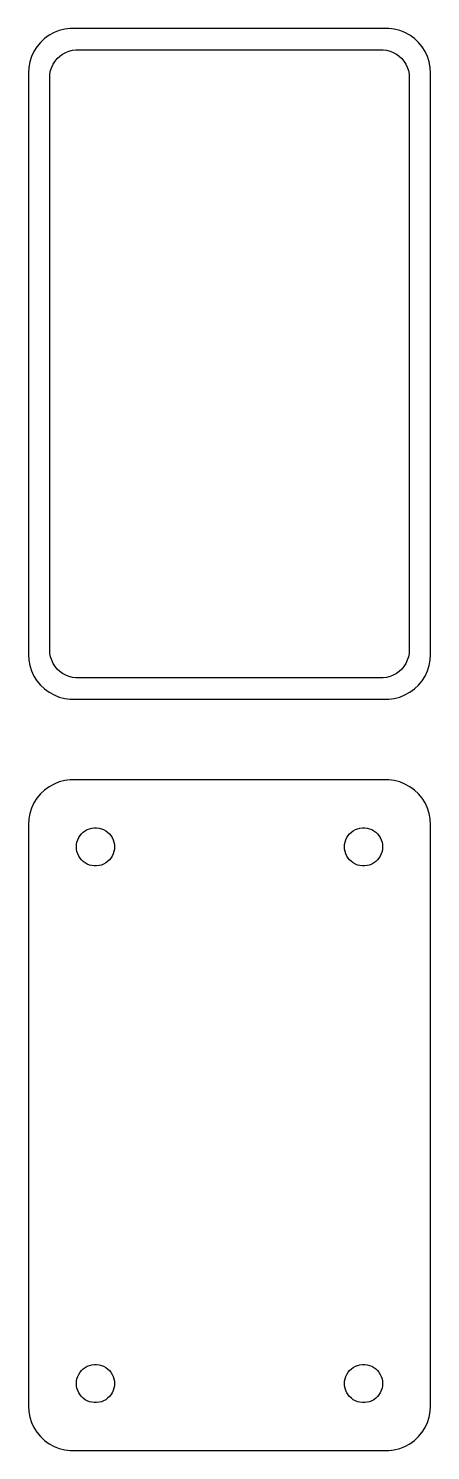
# Model space of a CAD drawing. Header units: metres. Extents: x -22 to 22, y 131 to 289.
import ezdxf

# ---------------------------------------------------------------- set-up
doc = ezdxf.new("R2010")
doc.units = ezdxf.units.M

msp = doc.modelspace()

# ---------------------------------------------------------------- linework, layer by layer
for p, q in [((-18.4369, 289.411), (-19.0451, 289.255)), ((-17.8139, 289.49), (-18.4369, 289.411)), ((17.8139, 289.49), (-17.8139, 289.49)), ((18.4369, 289.411), (17.8139, 289.49)), ((19.0451, 289.255), (18.4369, 289.411)), ((-21.1448, 287.923), (-21.5451, 287.439)), ((-20.6871, 288.353), (-21.1448, 287.923)), ((-20.1791, 288.722), (-20.6871, 288.353)), ((-19.6289, 289.024), (-20.1791, 288.722)), ((-19.0451, 289.255), (-19.6289, 289.024)), ((19.6289, 289.024), (19.0451, 289.255)), ((20.1791, 288.722), (19.6289, 289.024)), ((20.6871, 288.353), (20.1791, 288.722)), ((21.1448, 287.923), (20.6871, 288.353)), ((21.5451, 287.439), (21.1448, 287.923)), ((-22.1489, 286.341), (-22.3429, 285.743)), ((-21.8815, 286.909), (-22.1489, 286.341)), ((-21.5451, 287.439), (-21.8815, 286.909)), ((-19.2692, 286.131), (-18.9842, 286.399)), ((-18.9842, 286.399), (-18.668, 286.628)), ((-18.668, 286.628), (-18.3254, 286.817)), ((-18.3254, 286.817), (-17.9619, 286.961)), ((-17.9619, 286.961), (-17.5833, 287.058)), ((-17.5833, 287.058), (-17.1954, 287.107)), ((-17.1954, 287.107), (17.1954, 287.107)), ((17.1954, 287.107), (17.5833, 287.058)), ((17.5833, 287.058), (17.9619, 286.961)), ((17.9619, 286.961), (18.3254, 286.817)), ((18.3254, 286.817), (18.668, 286.628)), ((18.668, 286.628), (18.9842, 286.399)), ((18.9842, 286.399), (19.2692, 286.131)), ((21.8815, 286.909), (21.5451, 287.439)), ((22.1489, 286.341), (21.8815, 286.909)), ((22.3429, 285.743), (22.1489, 286.341)), ((-22.4606, 285.127), (-22.5, 284.5)), ((-22.3429, 285.743), (-22.4606, 285.127)), ((-20.0884, 284.39), (-20.0151, 284.774)), ((-20.0151, 284.774), (-19.8943, 285.146)), ((-19.8943, 285.146), (-19.7279, 285.5)), ((-19.7279, 285.5), (-19.5184, 285.83)), ((-19.5184, 285.83), (-19.2692, 286.131)), ((19.2692, 286.131), (19.5184, 285.83)), ((19.5184, 285.83), (19.7279, 285.5)), ((19.7279, 285.5), (19.8943, 285.146)), ((19.8943, 285.146), (20.0151, 284.774)), ((20.0151, 284.774), (20.0884, 284.39)), ((22.4606, 285.127), (22.3429, 285.743)), ((22.5, 284.5), (22.4606, 285.127)), ((-22.5, 284.5), (-22.5, 219.5)), ((-20.1129, 284), (-20.0884, 284.39)), ((-20.1129, 220), (-20.1129, 284)), ((20.0884, 284.39), (20.1129, 284)), ((20.1129, 284), (20.1129, 220)), ((22.5, 219.5), (22.5, 284.5)), ((-22.5, 219.5), (-22.4606, 218.873)), ((-20.0884, 219.61), (-20.1129, 220)), ((-20.0151, 219.226), (-20.0884, 219.61)), ((20.0884, 219.61), (20.0151, 219.226)), ((20.1129, 220), (20.0884, 219.61)), ((22.4606, 218.873), (22.5, 219.5)), ((-22.4606, 218.873), (-22.3429, 218.257)), ((-22.3429, 218.257), (-22.1489, 217.659)), ((-19.8943, 218.854), (-20.0151, 219.226)), ((-19.7279, 218.5), (-19.8943, 218.854)), ((-19.5184, 218.17), (-19.7279, 218.5)), ((-19.2692, 217.869), (-19.5184, 218.17)), ((-18.9842, 217.601), (-19.2692, 217.869)), ((19.2692, 217.869), (18.9842, 217.601)), ((19.5184, 218.17), (19.2692, 217.869)), ((19.7279, 218.5), (19.5184, 218.17)), ((19.8943, 218.854), (19.7279, 218.5)), ((20.0151, 219.226), (19.8943, 218.854)), ((22.1489, 217.659), (22.3429, 218.257)), ((22.3429, 218.257), (22.4606, 218.873)), ((-22.1489, 217.659), (-21.8815, 217.091)), ((-21.8815, 217.091), (-21.5451, 216.561)), ((-21.5451, 216.561), (-21.1448, 216.077)), ((-18.668, 217.372), (-18.9842, 217.601)), ((-18.3254, 217.183), (-18.668, 217.372)), ((-17.9619, 217.039), (-18.3254, 217.183)), ((-17.5833, 216.942), (-17.9619, 217.039)), ((-17.1954, 216.893), (-17.5833, 216.942)), ((17.1954, 216.893), (-17.1954, 216.893)), ((17.5833, 216.942), (17.1954, 216.893)), ((17.9619, 217.039), (17.5833, 216.942)), ((18.3254, 217.183), (17.9619, 217.039)), ((18.668, 217.372), (18.3254, 217.183)), ((18.9842, 217.601), (18.668, 217.372)), ((21.1448, 216.077), (21.5451, 216.561)), ((21.5451, 216.561), (21.8815, 217.091)), ((21.8815, 217.091), (22.1489, 217.659)), ((-21.1448, 216.077), (-20.6871, 215.647)), ((-20.6871, 215.647), (-20.1791, 215.278)), ((-20.1791, 215.278), (-19.6289, 214.976)), ((-19.6289, 214.976), (-19.0451, 214.745)), ((-19.0451, 214.745), (-18.4369, 214.589)), ((18.4369, 214.589), (19.0451, 214.745)), ((19.0451, 214.745), (19.6289, 214.976)), ((19.6289, 214.976), (20.1791, 215.278)), ((20.1791, 215.278), (20.6871, 215.647)), ((20.6871, 215.647), (21.1448, 216.077)), ((-18.4369, 214.589), (-17.8139, 214.51)), ((-17.8139, 214.51), (17.8139, 214.51)), ((17.8139, 214.51), (18.4369, 214.589)), ((-19.0451, 205.255), (-19.6289, 205.024)), ((-18.4369, 205.411), (-19.0451, 205.255)), ((-17.8139, 205.49), (-18.4369, 205.411)), ((17.8139, 205.49), (-17.8139, 205.49)), ((18.4369, 205.411), (17.8139, 205.49)), ((19.0451, 205.255), (18.4369, 205.411)), ((19.6289, 205.024), (19.0451, 205.255)), ((-21.1448, 203.923), (-21.5451, 203.439)), ((-20.6871, 204.353), (-21.1448, 203.923)), ((-20.1791, 204.722), (-20.6871, 204.353)), ((-19.6289, 205.024), (-20.1791, 204.722)), ((20.1791, 204.722), (19.6289, 205.024)), ((20.6871, 204.353), (20.1791, 204.722)), ((21.1448, 203.923), (20.6871, 204.353)), ((21.5451, 203.439), (21.1448, 203.923)), ((-22.1489, 202.341), (-22.3429, 201.743)), ((-21.8815, 202.909), (-22.1489, 202.341)), ((-21.5451, 203.439), (-21.8815, 202.909)), ((21.8815, 202.909), (21.5451, 203.439)), ((22.1489, 202.341), (21.8815, 202.909)), ((22.3429, 201.743), (22.1489, 202.341)), ((-22.4606, 201.127), (-22.5, 200.5)), ((-22.5, 200.5), (-22.5, 135.5)), ((-22.3429, 201.743), (-22.4606, 201.127)), ((22.4606, 201.127), (22.3429, 201.743)), ((22.5, 200.5), (22.4606, 201.127)), ((22.5, 135.5), (22.5, 200.5)), ((-17.0682, 198.531), (-16.9853, 198.786)), ((-16.9853, 198.786), (-16.8712, 199.029)), ((-16.8712, 199.029), (-16.7275, 199.255)), ((-16.7275, 199.255), (-16.5565, 199.462)), ((-16.5565, 199.462), (-16.3611, 199.645)), ((-16.3611, 199.645), (-16.1441, 199.803)), ((-16.1441, 199.803), (-15.9091, 199.932)), ((-15.9091, 199.932), (-15.6598, 200.031)), ((-15.6598, 200.031), (-15.4001, 200.097)), ((-15.4001, 200.097), (-15.1341, 200.131)), ((-15.1341, 200.131), (-14.8659, 200.131)), ((-14.8659, 200.131), (-14.5999, 200.097)), ((-14.5999, 200.097), (-14.3401, 200.031)), ((-14.3401, 200.031), (-14.0908, 199.932)), ((-14.0908, 199.932), (-13.8559, 199.803)), ((-13.8559, 199.803), (-13.6389, 199.645)), ((-13.6389, 199.645), (-13.4434, 199.462)), ((-13.4434, 199.462), (-13.2725, 199.255)), ((-13.2725, 199.255), (-13.1288, 199.029)), ((-13.1288, 199.029), (-13.0146, 198.786)), ((-13.0146, 198.786), (-12.9318, 198.531)), ((12.9318, 198.531), (13.0146, 198.786)), ((13.0146, 198.786), (13.1288, 199.029)), ((13.1288, 199.029), (13.2725, 199.255)), ((13.2725, 199.255), (13.4434, 199.462)), ((13.4434, 199.462), (13.6389, 199.645)), ((13.6389, 199.645), (13.8559, 199.803)), ((13.8559, 199.803), (14.0908, 199.932)), ((14.0908, 199.932), (14.3401, 200.031)), ((14.3401, 200.031), (14.5999, 200.097)), ((14.5999, 200.097), (14.8659, 200.131)), ((14.8659, 200.131), (15.1341, 200.131)), ((15.1341, 200.131), (15.4001, 200.097)), ((15.4001, 200.097), (15.6598, 200.031)), ((15.6598, 200.031), (15.9091, 199.932)), ((15.9091, 199.932), (16.1441, 199.803)), ((16.1441, 199.803), (16.3611, 199.645)), ((16.3611, 199.645), (16.5565, 199.462)), ((16.5565, 199.462), (16.7275, 199.255)), ((16.7275, 199.255), (16.8712, 199.029)), ((16.8712, 199.029), (16.9853, 198.786)), ((16.9853, 198.786), (17.0682, 198.531)), ((-17.1353, 198), (-17.1185, 198.268)), ((-17.1185, 197.732), (-17.1353, 198)), ((-17.1185, 198.268), (-17.0682, 198.531)), ((-17.0682, 197.469), (-17.1185, 197.732)), ((-16.9853, 197.214), (-17.0682, 197.469)), ((-16.8712, 196.971), (-16.9853, 197.214)), ((-13.0146, 197.214), (-13.1288, 196.971)), ((-12.9318, 197.469), (-13.0146, 197.214)), ((-12.9318, 198.531), (-12.8815, 198.268)), ((-12.8815, 197.732), (-12.9318, 197.469)), ((-12.8815, 198.268), (-12.8647, 198)), ((-12.8647, 198), (-12.8815, 197.732)), ((12.8647, 198), (12.8815, 198.268)), ((12.8815, 197.732), (12.8647, 198)), ((12.8815, 198.268), (12.9318, 198.531)), ((12.9318, 197.469), (12.8815, 197.732)), ((13.0146, 197.214), (12.9318, 197.469)), ((13.1288, 196.971), (13.0146, 197.214)), ((16.9853, 197.214), (16.8712, 196.971)), ((17.0682, 197.469), (16.9853, 197.214)), ((17.0682, 198.531), (17.1185, 198.268)), ((17.1185, 197.732), (17.0682, 197.469)), ((17.1185, 198.268), (17.1353, 198)), ((17.1353, 198), (17.1185, 197.732)), ((-16.7275, 196.745), (-16.8712, 196.971)), ((-16.5565, 196.538), (-16.7275, 196.745)), ((-16.3611, 196.355), (-16.5565, 196.538)), ((-16.1441, 196.197), (-16.3611, 196.355)), ((-15.9091, 196.068), (-16.1441, 196.197)), ((-15.6598, 195.969), (-15.9091, 196.068)), ((-15.4001, 195.903), (-15.6598, 195.969)), ((-15.1341, 195.869), (-15.4001, 195.903)), ((-14.8659, 195.869), (-15.1341, 195.869)), ((-14.5999, 195.903), (-14.8659, 195.869)), ((-14.3401, 195.969), (-14.5999, 195.903)), ((-14.0908, 196.068), (-14.3401, 195.969)), ((-13.8559, 196.197), (-14.0908, 196.068)), ((-13.6389, 196.355), (-13.8559, 196.197)), ((-13.4434, 196.538), (-13.6389, 196.355)), ((-13.2725, 196.745), (-13.4434, 196.538)), ((-13.1288, 196.971), (-13.2725, 196.745)), ((13.2725, 196.745), (13.1288, 196.971)), ((13.4434, 196.538), (13.2725, 196.745)), ((13.6389, 196.355), (13.4434, 196.538)), ((13.8559, 196.197), (13.6389, 196.355)), ((14.0908, 196.068), (13.8559, 196.197)), ((14.3401, 195.969), (14.0908, 196.068)), ((14.5999, 195.903), (14.3401, 195.969)), ((14.8659, 195.869), (14.5999, 195.903)), ((15.1341, 195.869), (14.8659, 195.869)), ((15.4001, 195.903), (15.1341, 195.869)), ((15.6598, 195.969), (15.4001, 195.903)), ((15.9091, 196.068), (15.6598, 195.969)), ((16.1441, 196.197), (15.9091, 196.068)), ((16.3611, 196.355), (16.1441, 196.197)), ((16.5565, 196.538), (16.3611, 196.355)), ((16.7275, 196.745), (16.5565, 196.538)), ((16.8712, 196.971), (16.7275, 196.745)), ((-16.1441, 139.803), (-15.9091, 139.932)), ((-15.9091, 139.932), (-15.6598, 140.031)), ((-15.6598, 140.031), (-15.4001, 140.097)), ((-15.4001, 140.097), (-15.1341, 140.131)), ((-15.1341, 140.131), (-14.8659, 140.131)), ((-14.8659, 140.131), (-14.5999, 140.097)), ((-14.5999, 140.097), (-14.3401, 140.031)), ((-14.3401, 140.031), (-14.0908, 139.932)), ((-14.0908, 139.932), (-13.8559, 139.803)), ((13.8559, 139.803), (14.0908, 139.932)), ((14.0908, 139.932), (14.3401, 140.031)), ((14.3401, 140.031), (14.5999, 140.097)), ((14.5999, 140.097), (14.8659, 140.131)), ((14.8659, 140.131), (15.1341, 140.131)), ((15.1341, 140.131), (15.4001, 140.097)), ((15.4001, 140.097), (15.6598, 140.031)), ((15.6598, 140.031), (15.9091, 139.932)), ((15.9091, 139.932), (16.1441, 139.803)), ((-17.1185, 138.268), (-17.0682, 138.531)), ((-17.0682, 138.531), (-16.9853, 138.786)), ((-16.9853, 138.786), (-16.8712, 139.029)), ((-16.8712, 139.029), (-16.7275, 139.255)), ((-16.7275, 139.255), (-16.5565, 139.462)), ((-16.5565, 139.462), (-16.3611, 139.645)), ((-16.3611, 139.645), (-16.1441, 139.803)), ((-13.8559, 139.803), (-13.6389, 139.645)), ((-13.6389, 139.645), (-13.4434, 139.462)), ((-13.4434, 139.462), (-13.2725, 139.255)), ((-13.2725, 139.255), (-13.1288, 139.029)), ((-13.1288, 139.029), (-13.0146, 138.786)), ((-13.0146, 138.786), (-12.9318, 138.531)), ((-12.9318, 138.531), (-12.8815, 138.268)), ((12.8815, 138.268), (12.9318, 138.531)), ((12.9318, 138.531), (13.0146, 138.786)), ((13.0146, 138.786), (13.1288, 139.029)), ((13.1288, 139.029), (13.2725, 139.255)), ((13.2725, 139.255), (13.4434, 139.462)), ((13.4434, 139.462), (13.6389, 139.645)), ((13.6389, 139.645), (13.8559, 139.803)), ((16.1441, 139.803), (16.3611, 139.645)), ((16.3611, 139.645), (16.5565, 139.462)), ((16.5565, 139.462), (16.7275, 139.255)), ((16.7275, 139.255), (16.8712, 139.029)), ((16.8712, 139.029), (16.9853, 138.786)), ((16.9853, 138.786), (17.0682, 138.531)), ((17.0682, 138.531), (17.1185, 138.268)), ((-17.1353, 138), (-17.1185, 138.268)), ((-17.1185, 137.732), (-17.1353, 138)), ((-17.0682, 137.469), (-17.1185, 137.732)), ((-16.9853, 137.214), (-17.0682, 137.469)), ((-16.8712, 136.971), (-16.9853, 137.214)), ((-16.7275, 136.745), (-16.8712, 136.971)), ((-16.5565, 136.538), (-16.7275, 136.745)), ((-13.2725, 136.745), (-13.4434, 136.538)), ((-13.1288, 136.971), (-13.2725, 136.745)), ((-13.0146, 137.214), (-13.1288, 136.971)), ((-12.9318, 137.469), (-13.0146, 137.214)), ((-12.8815, 137.732), (-12.9318, 137.469)), ((-12.8815, 138.268), (-12.8647, 138)), ((-12.8647, 138), (-12.8815, 137.732)), ((12.8647, 138), (12.8815, 138.268)), ((12.8815, 137.732), (12.8647, 138)), ((12.9318, 137.469), (12.8815, 137.732)), ((13.0146, 137.214), (12.9318, 137.469)), ((13.1288, 136.971), (13.0146, 137.214)), ((13.2725, 136.745), (13.1288, 136.971)), ((13.4434, 136.538), (13.2725, 136.745)), ((16.7275, 136.745), (16.5565, 136.538)), ((16.8712, 136.971), (16.7275, 136.745)), ((16.9853, 137.214), (16.8712, 136.971)), ((17.0682, 137.469), (16.9853, 137.214)), ((17.1185, 137.732), (17.0682, 137.469)), ((17.1185, 138.268), (17.1353, 138)), ((17.1353, 138), (17.1185, 137.732)), ((-22.5, 135.5), (-22.4606, 134.873)), ((-16.3611, 136.355), (-16.5565, 136.538)), ((-16.1441, 136.197), (-16.3611, 136.355)), ((-15.9091, 136.068), (-16.1441, 136.197)), ((-15.6598, 135.969), (-15.9091, 136.068)), ((-15.4001, 135.903), (-15.6598, 135.969)), ((-15.1341, 135.869), (-15.4001, 135.903)), ((-14.8659, 135.869), (-15.1341, 135.869)), ((-14.5999, 135.903), (-14.8659, 135.869)), ((-14.3401, 135.969), (-14.5999, 135.903)), ((-14.0908, 136.068), (-14.3401, 135.969)), ((-13.8559, 136.197), (-14.0908, 136.068)), ((-13.6389, 136.355), (-13.8559, 136.197)), ((-13.4434, 136.538), (-13.6389, 136.355)), ((13.6389, 136.355), (13.4434, 136.538)), ((13.8559, 136.197), (13.6389, 136.355)), ((14.0908, 136.068), (13.8559, 136.197)), ((14.3401, 135.969), (14.0908, 136.068)), ((14.5999, 135.903), (14.3401, 135.969)), ((14.8659, 135.869), (14.5999, 135.903)), ((15.1341, 135.869), (14.8659, 135.869)), ((15.4001, 135.903), (15.1341, 135.869)), ((15.6598, 135.969), (15.4001, 135.903)), ((15.9091, 136.068), (15.6598, 135.969)), ((16.1441, 136.197), (15.9091, 136.068)), ((16.3611, 136.355), (16.1441, 136.197)), ((16.5565, 136.538), (16.3611, 136.355)), ((22.4606, 134.873), (22.5, 135.5)), ((-22.4606, 134.873), (-22.3429, 134.257)), ((-22.3429, 134.257), (-22.1489, 133.659)), ((-22.1489, 133.659), (-21.8815, 133.091)), ((21.8815, 133.091), (22.1489, 133.659)), ((22.1489, 133.659), (22.3429, 134.257)), ((22.3429, 134.257), (22.4606, 134.873)), ((-21.8815, 133.091), (-21.5451, 132.561)), ((-21.5451, 132.561), (-21.1448, 132.077)), ((-21.1448, 132.077), (-20.6871, 131.647)), ((20.6871, 131.647), (21.1448, 132.077)), ((21.1448, 132.077), (21.5451, 132.561)), ((21.5451, 132.561), (21.8815, 133.091)), ((-20.6871, 131.647), (-20.1791, 131.278)), ((-20.1791, 131.278), (-19.6289, 130.976)), ((-19.6289, 130.976), (-19.0451, 130.745)), ((-19.0451, 130.745), (-18.4369, 130.589)), ((-18.4369, 130.589), (-17.8139, 130.51)), ((-17.8139, 130.51), (17.8139, 130.51)), ((17.8139, 130.51), (18.4369, 130.589)), ((18.4369, 130.589), (19.0451, 130.745)), ((19.0451, 130.745), (19.6289, 130.976)), ((19.6289, 130.976), (20.1791, 131.278)), ((20.1791, 131.278), (20.6871, 131.647))]:
    msp.add_line(p, q)

doc.saveas('drawing.dxf')
